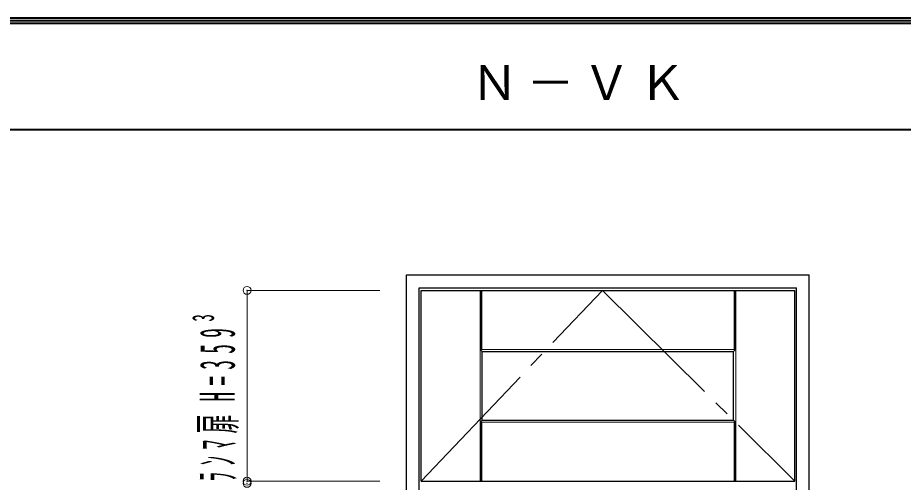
# Model space of a CAD drawing. Units: millimetres, scale not verified. Extents: x -6000 to 5700, y -4307 to 4175.
# Drawn here: x -966 to 701, y 3301 to 4175 of the extents above; entities that cross this region are included whole.
import ezdxf

# ---------------------------------------------------------------- set-up
doc = ezdxf.new("R2010")
doc.units = ezdxf.units.MM
doc.header["$LTSCALE"] = 30
doc.header["$PDMODE"] = 32
doc.header["$PDSIZE"] = 15
doc.linetypes.add('CHAIN2', pattern=[12, 9, -1, 1, -1])
for name, color, linetype, lineweight in [('0-2_扉', 3, 'Continuous', 25), ('0-3_仕上げ', 3, 'Continuous', 25), ('0-4_枠', 3, 'Continuous', 25), ('0-7', 7, 'CHAIN2', 18), ('0-B_寸法', 7, 'Continuous', 9), ('F-1_枠', 6, 'Continuous', 40)]:
    doc.layers.add(name, color=color, linetype=linetype, lineweight=lineweight)
doc.layers.add('0-A_文字', color=7, linetype='Continuous')
doc.styles.add('ＭＳ ゴシック', font='')
doc.styles.get('ＭＳ ゴシック').set_extended_font_data('MS Gothic')

msp = doc.modelspace()

# ---------------------------------------------------------------- linework, layer by layer
at = {"layer": '0-2_扉'}
for p, q in [((-206.7, 3303.25), (-206.7, 3662.25)), ((-206.7, 3662.25), (496.3, 3662.25))]:
    msp.add_line(p, q, dxfattribs=at)
msp.add_lwpolyline([(-206.7, 3303.25), (496.3, 3303.25), (496.3, 3662.25)], dxfattribs=at)
at = {"layer": '0-3_仕上げ', "color": 7, "lineweight": 18}
for p, q in [((-95.7, 3303.25), (-95.7, 3662.25)), ((-94.2, 3549.75), (-94.2, 3662.25)), ((-92.7, 3551.25), (-92.7, 3662.25)), ((382.3, 3551.25), (382.3, 3662.25)), ((383.8, 3549.75), (383.8, 3662.25)), ((385.3, 3303.25), (385.3, 3662.25)), ((382.3, 3551.25), (-92.7, 3551.25)), ((-94.2, 3415.75), (-94.2, 3303.25)), ((-92.7, 3414.25), (-92.7, 3303.25)), ((382.3, 3414.25), (-92.7, 3414.25)), ((382.3, 3414.25), (382.3, 3303.25)), ((383.8, 3415.75), (383.8, 3303.25))]:
    msp.add_line(p, q, dxfattribs=at)
at = {"layer": '0-3_仕上げ'}
for p, q in [((-91.7, 3418.25), (-91.7, 3547.25)), ((-91.7, 3547.25), (381.3, 3547.25))]:
    msp.add_line(p, q, dxfattribs=at)
at = {"layer": '0-3_仕上げ', "color": 7, "lineweight": 18}
for points in [[(-92.7, 3551.25), (-94.2, 3549.75), (-91.7, 3547.25)], [(382.3, 3551.25), (383.8, 3549.75), (381.3, 3547.25)], [(-92.7, 3414.25), (-94.2, 3415.75), (-91.7, 3418.25)], [(382.3, 3414.25), (383.8, 3415.75), (381.3, 3418.25)]]:
    msp.add_lwpolyline(points, dxfattribs=at)
at = {"layer": '0-3_仕上げ'}
msp.add_lwpolyline([(-91.7, 3418.25), (381.3, 3418.25), (381.3, 3547.25)], dxfattribs=at)
at = {"layer": '0-4_枠'}
for p, q in [((-234.2, 1279.25), (-234.2, 3691.25)), ((-234.2, 3691.25), (523.8, 3691.25)), ((523.8, 1279.25), (523.8, 3691.25)), ((-210.2, 1279.25), (-210.2, 3667.25)), ((-210.2, 3667.25), (499.8, 3667.25)), ((499.8, 1279.25), (499.8, 3667.25))]:
    msp.add_line(p, q, dxfattribs=at)
at = {"layer": '0-7'}
msp.add_lwpolyline([(-206.7, 3303.25), (134.8, 3662.25), (496.3, 3303.25)], dxfattribs=at)
at = {"layer": '0-B_寸法', "color": 4}
for p, q in [((-534.2, 3303.25), (-534.2, 3662.25)), ((-534.2, 3662.25), (-284.2, 3662.25)), ((-534.2, 3303.25), (-284.2, 3303.25))]:
    msp.add_line(p, q, dxfattribs=at)
at = {"layer": '0-B_寸法'}
for p in [(-534.2, 3662.25), (-534.2, 3303.25), (-534.2, 3299.25)]:
    msp.add_point(p, dxfattribs=at)
at = {"layer": 'F-1_枠'}
for p, q in [((-6000, 4175), (5700, 4175)), ((-6000, 4170), (5700, 4170)), ((-6000, 4165), (5700, 4165)), ((-6000, 3965), (5700, 3965))]:
    msp.add_line(p, q, dxfattribs=at)

# ---------------------------------------------------------------- texts
at = {"layer": '0-A_文字', "insert": (-113.5, 4020), "char_height": 65.98, "attachment_point": 7, "style": 'ＭＳ ゴシック'}
msp.add_mtext('\\T1.17;Ｎ－ＶＫ', dxfattribs=at)
at = {"layer": '0-B_寸法', "insert": (-549.2, 3302.75), "char_height": 65.98, "attachment_point": 7, "rotation": 90, "style": 'ＭＳ ゴシック'}
msp.add_mtext('\\T1.67;\\W0.4;ﾗﾝﾏ扉H=359³', dxfattribs=at)

doc.saveas('drawing.dxf')
